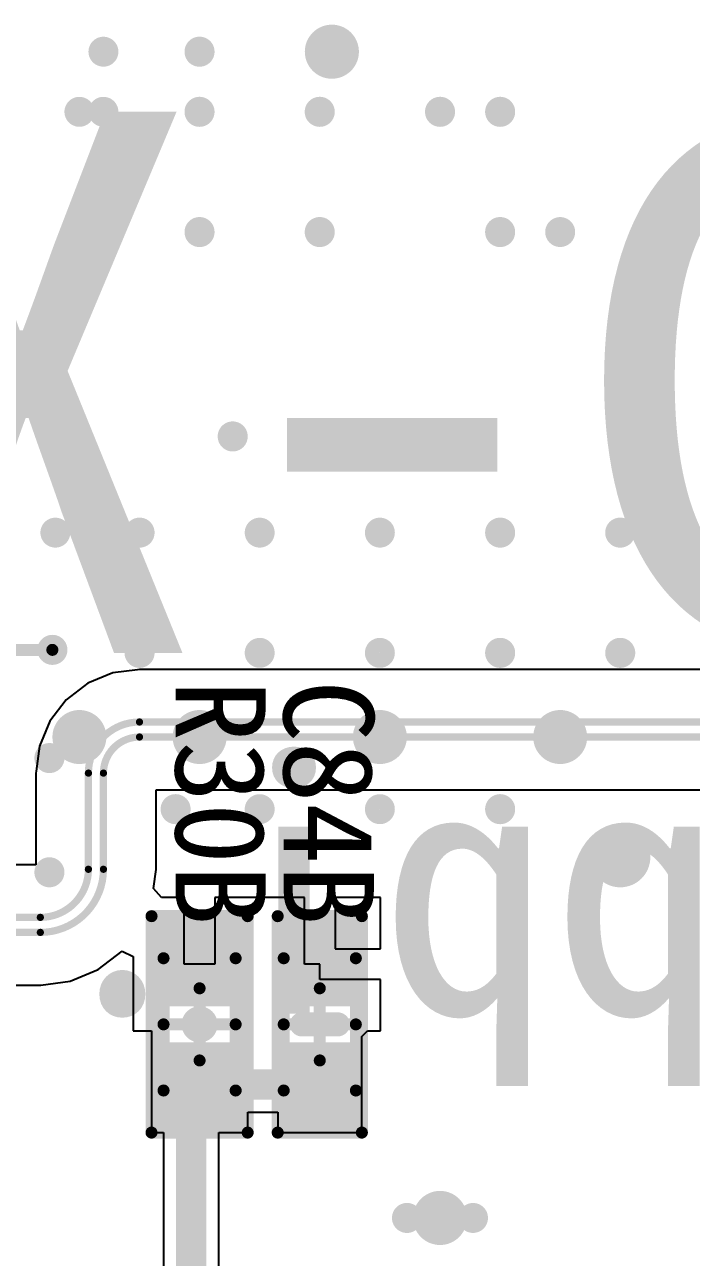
# Model space of a CAD drawing. Header units: millimetres. Extents: x 15 to 120, y 22 to 104.
# Drawn here: x 73.04 to 78.59, y 43.17 to 53.42 of the extents above; entities that cross this region are included whole.
import ezdxf

# ---------------------------------------------------------------- set-up
doc = ezdxf.new("R2010")
doc.units = ezdxf.units.MM
for name, color, linetype in [('BottomLayer', 5, 'Continuous'), ('BottomOverlay', 54, 'Continuous'), ('Mechanical13', 56, 'Continuous'), ('Mechanical15', 56, 'Continuous'), ('MultiLayer', 9, 'Continuous'), ('TopLayer', 1, 'Continuous'), ('TopOverlay', 2, 'Continuous'), ('TopPaste', 8, 'Continuous'), ('TopSolder', 216, 'Continuous')]:
    doc.layers.add(name, color=color, linetype=linetype)

msp = doc.modelspace()

# ---------------------------------------------------------------- linework, layer by layer
at = {"layer": 'BottomLayer'}
for points, const_width in [([(73.438, 52.7, 1), (73.562, 52.7, 1)], 0.125), ([(74.437, 52.7, 1), (74.562, 52.7, 1)], 0.125), ([(75.437, 52.7, 1), (75.562, 52.7, 1)], 0.125), ([(76.938, 52.7, 1), (77.063, 52.7, 1)], 0.125), ([(73.438, 51.7, 1), (73.562, 51.7, 1)], 0.125), ([(74.437, 51.7, 1), (74.562, 51.7, 1)], 0.125), ([(75.437, 51.7, 1), (75.562, 51.7, 1)], 0.125), ([(76.938, 51.7, 1), (77.063, 51.7, 1)], 0.125), ([(77.875, 46.5, 1), (78.125, 46.5, 1)], 0.25)]:
    msp.add_lwpolyline(points, format="xyb", close=True, dxfattribs=dict(at, const_width=const_width))
at = {"layer": 'Mechanical13', "const_width": 0.1}
for points in [[(74.2, 44.56), (74.2, 45.66)], [(74.2, 45.66), (74.8, 45.66)], [(74.8, 44.56), (74.8, 45.66)], [(75.2, 44.56), (75.2, 45.66)], [(75.2, 45.66), (75.8, 45.66)], [(75.8, 44.56), (75.8, 45.66)], [(74.2, 44.56), (74.8, 44.56)], [(75.2, 44.56), (75.8, 44.56)]]:
    msp.add_lwpolyline(points, dxfattribs=at)
at = {"layer": 'Mechanical13', "const_width": 0.05}
for points in [[(74.175, 45.66, 1), (74.225, 45.66, 1)], [(74.175, 45.66, 1), (74.225, 45.66, 1)], [(74.775, 45.66, 1), (74.825, 45.66, 1)], [(74.775, 45.66, 1), (74.825, 45.66, 1)], [(75.175, 45.66, 1), (75.225, 45.66, 1)], [(75.175, 45.66, 1), (75.225, 45.66, 1)], [(75.775, 45.66, 1), (75.825, 45.66, 1)], [(75.775, 45.66, 1), (75.825, 45.66, 1)], [(74.175, 44.56, 1), (74.225, 44.56, 1)], [(74.175, 44.56, 1), (74.225, 44.56, 1)], [(74.775, 44.56, 1), (74.825, 44.56, 1)], [(74.775, 44.56, 1), (74.825, 44.56, 1)], [(75.175, 44.56, 1), (75.225, 44.56, 1)], [(75.175, 44.56, 1), (75.225, 44.56, 1)], [(75.775, 44.56, 1), (75.825, 44.56, 1)], [(75.775, 44.56, 1), (75.825, 44.56, 1)]]:
    msp.add_lwpolyline(points, format="xyb", close=True, dxfattribs=at)
at = {"layer": 'Mechanical15', "const_width": 0.1}
for points in [[(74.1, 44.21), (74.1, 46.01)], [(74.1, 46.01), (74.9, 46.01)], [(74.9, 44.21), (74.9, 46.01)], [(75.15, 44.21), (75.15, 46.01)], [(75.15, 46.01), (75.85, 46.01)], [(75.85, 44.21), (75.85, 46.01)], [(74.5, 44.81), (74.5, 45.41)], [(75.5, 44.81), (75.5, 45.41)], [(74.2, 45.11), (74.8, 45.11)], [(75.2, 45.11), (75.8, 45.11)], [(74.1, 44.21), (74.9, 44.21)], [(75.15, 44.21), (75.85, 44.21)]]:
    msp.add_lwpolyline(points, dxfattribs=at)
at = {"layer": 'Mechanical15', "const_width": 0.05}
for points in [[(74.075, 46.01, 1), (74.125, 46.01, 1)], [(74.075, 46.01, 1), (74.125, 46.01, 1)], [(74.875, 46.01, 1), (74.925, 46.01, 1)], [(74.875, 46.01, 1), (74.925, 46.01, 1)], [(75.125, 46.01, 1), (75.175, 46.01, 1)], [(75.125, 46.01, 1), (75.175, 46.01, 1)], [(75.825, 46.01, 1), (75.875, 46.01, 1)], [(75.825, 46.01, 1), (75.875, 46.01, 1)], [(74.475, 45.41, 1), (74.525, 45.41, 1)], [(75.475, 45.41, 1), (75.525, 45.41, 1)], [(74.175, 45.11, 1), (74.225, 45.11, 1)], [(74.775, 45.11, 1), (74.825, 45.11, 1)], [(75.175, 45.11, 1), (75.225, 45.11, 1)], [(75.775, 45.11, 1), (75.825, 45.11, 1)], [(74.475, 44.81, 1), (74.525, 44.81, 1)], [(75.475, 44.81, 1), (75.525, 44.81, 1)], [(74.075, 44.21, 1), (74.125, 44.21, 1)], [(74.075, 44.21, 1), (74.125, 44.21, 1)], [(74.875, 44.21, 1), (74.925, 44.21, 1)], [(74.875, 44.21, 1), (74.925, 44.21, 1)], [(75.125, 44.21, 1), (75.175, 44.21, 1)], [(75.125, 44.21, 1), (75.175, 44.21, 1)], [(75.825, 44.21, 1), (75.875, 44.21, 1)], [(75.825, 44.21, 1), (75.875, 44.21, 1)]]:
    msp.add_lwpolyline(points, format="xyb", close=True, dxfattribs=at)
at = {"layer": 'MultiLayer'}
for points, const_width in [([(75.488, 53.2, 1), (75.713, 53.2, 1)], 0.225), ([(73.638, 53.2, 1), (73.762, 53.2, 1)], 0.125), ([(74.437, 53.2, 1), (74.562, 53.2, 1)], 0.125), ([(73.438, 52.7, 1), (73.562, 52.7, 1)], 0.125), ([(73.638, 52.7, 1), (73.762, 52.7, 1)], 0.125), ([(74.437, 52.7, 1), (74.562, 52.7, 1)], 0.125), ([(74.437, 52.7, 1), (74.562, 52.7, 1)], 0.125), ([(75.437, 52.7, 1), (75.562, 52.7, 1)], 0.125), ([(76.438, 52.7, 1), (76.563, 52.7, 1)], 0.125), ([(76.938, 52.7, 1), (77.063, 52.7, 1)], 0.125), ([(73.438, 51.7, 1), (73.562, 51.7, 1)], 0.125), ([(73.538, 51.7, 1), (73.662, 51.7, 1)], 0.125), ([(74.437, 51.7, 1), (74.562, 51.7, 1)], 0.125), ([(75.437, 51.7, 1), (75.562, 51.7, 1)], 0.125), ([(76.938, 51.7, 1), (77.063, 51.7, 1)], 0.125), ([(76.938, 51.7, 1), (77.063, 51.7, 1)], 0.125), ([(77.438, 51.7, 1), (77.562, 51.7, 1)], 0.125), ([(74.713, 50, 1), (74.838, 50, 1)], 0.125), ([(73.238, 49.2, 1), (73.362, 49.2, 1)], 0.125), ([(73.938, 49.2, 1), (74.063, 49.2, 1)], 0.125), ([(74.938, 49.2, 1), (75.062, 49.2, 1)], 0.125), ([(75.938, 49.2, 1), (76.062, 49.2, 1)], 0.125), ([(76.938, 49.2, 1), (77.063, 49.2, 1)], 0.125), ([(77.937, 49.2, 1), (78.062, 49.2, 1)], 0.125), ([(73.213, 48.225, 1), (73.338, 48.225, 1)], 0.125), ([(73.938, 48.2, 1), (74.063, 48.2, 1)], 0.125), ([(74.938, 48.2, 1), (75.062, 48.2, 1)], 0.125), ([(75.938, 48.2, 1), (76.062, 48.2, 1)], 0.125), ([(76.938, 48.2, 1), (77.063, 48.2, 1)], 0.125), ([(77.937, 48.2, 1), (78.062, 48.2, 1)], 0.125), ([(73.388, 47.5, 1), (73.612, 47.5, 1)], 0.225), ([(74.388, 47.5, 1), (74.612, 47.5, 1)], 0.225), ([(75.888, 47.5, 1), (76.112, 47.5, 1)], 0.225), ([(77.388, 47.5, 1), (77.612, 47.5, 1)], 0.225), ([(73.188, 47.325, 1), (73.313, 47.325, 1)], 0.125), ([(74.238, 46.9, 1), (74.363, 46.9, 1)], 0.125), ([(74.938, 46.9, 1), (75.062, 46.9, 1)], 0.125), ([(75.938, 46.9, 1), (76.062, 46.9, 1)], 0.125), ([(76.938, 46.9, 1), (77.063, 46.9, 1)], 0.125), ([(77.875, 46.5, 1), (78.125, 46.5, 1)], 0.25), ([(73.188, 46.375, 1), (73.313, 46.375, 1)], 0.125), ([(74.313, 45.775, 1), (74.437, 45.775, 1)], 0.125), ([(74.562, 45.775, 1), (74.688, 45.775, 1)], 0.125), ([(75.312, 45.775, 1), (75.437, 45.775, 1)], 0.125), ([(75.562, 45.775, 1), (75.687, 45.775, 1)], 0.125), ([(73.738, 45.4, 1), (73.862, 45.4, 1)], 0.125), ([(76.388, 43.5, 1), (76.613, 43.5, 1)], 0.225), ([(76.163, 43.5, 1), (76.288, 43.5, 1)], 0.125), ([(76.713, 43.5, 1), (76.837, 43.5, 1)], 0.125)]:
    msp.add_lwpolyline(points, format="xyb", close=True, dxfattribs=dict(at, const_width=const_width))
at = {"layer": 'TopLayer'}
for p, q in [((73.777, 48.033), (73.569, 47.947)), ((73.984, 48.06), (73.777, 48.033)), ((74, 48.063), (73.984, 48.06)), ((80.375, 48.063), (74, 48.063)), ((73.569, 47.947), (73.39, 47.81)), ((73.39, 47.81), (73.253, 47.631)), ((73.253, 47.631), (73.167, 47.423)), ((73.167, 47.423), (73.14, 47.216)), ((73.14, 47.216), (73.137, 47.2)), ((73.137, 47.2), (73.137, 46.438)), ((74.138, 46.4), (74.138, 47.062)), ((74.138, 47.062), (80.323, 47.062)), ((73.137, 46.438), (72.041, 46.438)), ((74.117, 46.239), (74.138, 46.397)), ((74.138, 46.397), (74.138, 46.4)), ((74.183, 46.164), (74.117, 46.239)), ((74.373, 46.164), (74.183, 46.164)), ((74.373, 45.61), (74.373, 46.164)), ((75.373, 46.164), (74.627, 46.164)), ((74.627, 46.164), (74.627, 45.61)), ((75.373, 45.61), (75.373, 46.164)), ((76.004, 46.164), (75.627, 46.164)), ((75.627, 46.164), (75.627, 45.737)), ((76.004, 45.737), (76.004, 46.164)), ((75.627, 45.737), (76.004, 45.737)), ((73.657, 45.566), (73.856, 45.719)), ((73.856, 45.719), (73.856, 45.719)), ((73.856, 45.719), (73.856, 45.719)), ((73.856, 45.719), (73.946, 45.675)), ((73.946, 45.675), (73.946, 45.056)), ((73.424, 45.47), (73.657, 45.566)), ((74.627, 45.61), (74.373, 45.61)), ((75.5, 45.61), (75.373, 45.61)), ((75.5, 45.483), (75.5, 45.61)), ((71.9, 45.437), (73.175, 45.437)), ((73.175, 45.437), (73.178, 45.437)), ((73.178, 45.437), (73.424, 45.47)), ((76.004, 45.483), (75.5, 45.483)), ((76.004, 45.056), (76.004, 45.483)), ((73.946, 45.056), (74.1, 45.056)), ((74.1, 45.056), (74.1, 45.056)), ((74.1, 45.056), (74.1, 45.01)), ((74.1, 45.01), (74.1, 44.985)), ((75.85, 45.01), (75.896, 45.056)), ((75.85, 44.985), (75.85, 45.01)), ((75.896, 45.056), (76.004, 45.056)), ((74.1, 44.985), (74.1, 44.985)), ((74.1, 44.985), (74.1, 44.985)), ((74.1, 44.985), (74.1, 44.21)), ((75.85, 44.21), (75.85, 44.985)), ((75.85, 44.985), (75.85, 44.985)), ((75.85, 44.985), (75.85, 44.985)), ((74.9, 44.21), (74.9, 44.381)), ((74.9, 44.381), (75.15, 44.381)), ((75.15, 44.381), (75.15, 44.21)), ((74.1, 44.21), (74.201, 44.21)), ((74.201, 44.21), (74.201, 43.047)), ((74.659, 43.047), (74.659, 44.21)), ((74.659, 44.21), (74.9, 44.21)), ((75.15, 44.21), (75.85, 44.21))]:
    msp.add_line(p, q, dxfattribs=at)
for points, const_width in [([(73.638, 53.2, 1), (73.762, 53.2, 1)], 0.125), ([(74.437, 53.2, 1), (74.562, 53.2, 1)], 0.125), ([(73.638, 52.7, 1), (73.762, 52.7, 1)], 0.125), ([(74.437, 52.7, 1), (74.562, 52.7, 1)], 0.125), ([(76.438, 52.7, 1), (76.563, 52.7, 1)], 0.125), ([(73.538, 51.7, 1), (73.662, 51.7, 1)], 0.125), ([(76.938, 51.7, 1), (77.063, 51.7, 1)], 0.125), ([(77.438, 51.7, 1), (77.562, 51.7, 1)], 0.125), ([(74.713, 50, 1), (74.838, 50, 1)], 0.125), ([(73.238, 49.2, 1), (73.362, 49.2, 1)], 0.125), ([(73.938, 49.2, 1), (74.063, 49.2, 1)], 0.125), ([(74.938, 49.2, 1), (75.062, 49.2, 1)], 0.125), ([(75.938, 49.2, 1), (76.062, 49.2, 1)], 0.125), ([(76.938, 49.2, 1), (77.063, 49.2, 1)], 0.125), ([(77.937, 49.2, 1), (78.062, 49.2, 1)], 0.125), ([(73.213, 48.225, 1), (73.338, 48.225, 1)], 0.125), ([(73.938, 48.2, 1), (74.063, 48.2, 1)], 0.125), ([(74.938, 48.2, 1), (75.062, 48.2, 1)], 0.125), ([(75.938, 48.2, 1), (76.062, 48.2, 1)], 0.125), ([(76.938, 48.2, 1), (77.063, 48.2, 1)], 0.125), ([(77.937, 48.2, 1), (78.062, 48.2, 1)], 0.125), ([(73.25, 48.225, 1), (73.3, 48.225, 1)], 0.05), ([(73.985, 47.625, 1), (74.015, 47.625, 1)], 0.03), ([(73.985, 47.625, 1), (74.015, 47.625, 1)], 0.03), ([(73.985, 47.5, 1), (74.015, 47.5, 1)], 0.03), ([(73.985, 47.5, 1), (74.015, 47.5, 1)], 0.03), ([(73.188, 47.325, 1), (73.313, 47.325, 1)], 0.125), ([(73.56, 47.2, 1), (73.59, 47.2, 1)], 0.03), ([(73.56, 47.2, 1), (73.59, 47.2, 1)], 0.03), ([(73.685, 47.2, 1), (73.715, 47.2, 1)], 0.03), ([(73.685, 47.2, 1), (73.715, 47.2, 1)], 0.03), ([(74.238, 46.9, 1), (74.363, 46.9, 1)], 0.125), ([(74.938, 46.9, 1), (75.062, 46.9, 1)], 0.125), ([(75.938, 46.9, 1), (76.062, 46.9, 1)], 0.125), ([(76.938, 46.9, 1), (77.063, 46.9, 1)], 0.125), ([(77.875, 46.5, 1), (78.125, 46.5, 1)], 0.25), ([(73.188, 46.375, 1), (73.313, 46.375, 1)], 0.125), ([(73.56, 46.4, 1), (73.59, 46.4, 1)], 0.03), ([(73.56, 46.4, 1), (73.59, 46.4, 1)], 0.03), ([(73.685, 46.4, 1), (73.715, 46.4, 1)], 0.03), ([(73.685, 46.4, 1), (73.715, 46.4, 1)], 0.03), ([(73.16, 46, 1), (73.19, 46, 1)], 0.03), ([(73.16, 46, 1), (73.19, 46, 1)], 0.03), ([(73.16, 45.875, 1), (73.19, 45.875, 1)], 0.03), ([(73.16, 45.875, 1), (73.19, 45.875, 1)], 0.03), ([(74.313, 45.775, 1), (74.437, 45.775, 1)], 0.125), ([(74.562, 45.775, 1), (74.688, 45.775, 1)], 0.125), ([(75.312, 45.775, 1), (75.437, 45.775, 1)], 0.125), ([(75.562, 45.775, 1), (75.687, 45.775, 1)], 0.125), ([(73.738, 45.4, 1), (73.862, 45.4, 1)], 0.125), ([(74.437, 44.61, 1), (74.562, 44.61, 1)], 0.125), ([(74.437, 44.61, 1), (74.562, 44.61, 1)], 0.125), ([(75.437, 44.61, 1), (75.562, 44.61, 1)], 0.125), ([(74.368, 44.54, 1), (74.493, 44.54, 1)], 0.125), ([(74.368, 44.54, 1), (74.493, 44.54, 1)], 0.125)]:
    msp.add_lwpolyline(points, format="xyb", close=True, dxfattribs=dict(at, const_width=const_width))
for points, const_width in [([(72.1, 48.225), (73.275, 48.225)], 0.1), ([(74, 47.625), (80.375, 47.625)], 0.06), ([(74, 47.5), (80.323, 47.5)], 0.06), ([(73.575, 46.4), (73.575, 47.2)], 0.06), ([(73.7, 46.4), (73.7, 47.2)], 0.06), ([(71.9, 46), (73.175, 46)], 0.06), ([(71.9, 45.875), (73.175, 45.875)], 0.06), ([(74.43, 44.54), (74.5, 44.61)], 0.25), ([(74.5, 44.61), (75.5, 44.61)], 0.25), ([(74.43, 41.06), (74.43, 44.54)], 0.25)]:
    msp.add_lwpolyline(points, dxfattribs=dict(at, const_width=const_width))
at = {"layer": 'TopLayer', "const_width": 0.06}
for points in [[(73.575, 47.2, -0.414214), (74, 47.625)], [(73.7, 47.2, -0.414214), (74, 47.5)], [(73.7, 46.4, -0.414214), (73.175, 45.875)], [(73.575, 46.4, -0.414214), (73.175, 46)]]:
    msp.add_lwpolyline(points, format="xyb", dxfattribs=at)
at = {"layer": 'TopLayer'}
for points in [[(74.2, 45.31), (74.8, 45.31), (74.2, 45.91), (74.8, 45.91)], [(75.25, 45.31), (75.75, 45.31), (75.25, 45.91), (75.75, 45.91)], [(74.2, 44.31), (74.8, 44.31), (74.2, 44.91), (74.8, 44.91)], [(75.25, 44.31), (75.75, 44.31), (75.25, 44.91), (75.75, 44.91)]]:
    msp.add_solid(points, dxfattribs=at)
at = {"layer": 'TopOverlay'}
for points, const_width in [([(74.55, 45.11, 1), (74.45, 45.11, 1)], 0.2), ([(74.4, 45.11, 1), (74.5, 45.11, 1)], 0.1), ([(74.5, 45.11, 1), (74.6, 45.11, 1)], 0.1), ([(75.3, 45.11, 1), (75.4, 45.11, 1)], 0.1), ([(75.6, 45.11, 1), (75.7, 45.11, 1)], 0.1)]:
    msp.add_lwpolyline(points, format="xyb", close=True, dxfattribs=dict(at, const_width=const_width))
at = {"layer": 'TopOverlay', "const_width": 0.2}
msp.add_lwpolyline([(75.35, 45.11), (75.65, 45.11)], dxfattribs=at)
at = {"layer": 'TopPaste'}
for points in [[(74.2, 45.31), (74.8, 45.31), (74.2, 45.91), (74.8, 45.91)], [(74.2, 45.31), (74.8, 45.31), (74.2, 45.91), (74.8, 45.91)], [(75.25, 45.31), (75.75, 45.31), (75.25, 45.91), (75.75, 45.91)], [(75.25, 45.31), (75.75, 45.31), (75.25, 45.91), (75.75, 45.91)], [(74.2, 44.31), (74.8, 44.31), (74.2, 44.91), (74.8, 44.91)], [(74.2, 44.31), (74.8, 44.31), (74.2, 44.91), (74.8, 44.91)], [(75.25, 44.31), (75.75, 44.31), (75.25, 44.91), (75.75, 44.91)], [(75.25, 44.31), (75.75, 44.31), (75.25, 44.91), (75.75, 44.91)]]:
    msp.add_solid(points, dxfattribs=at)
at = {"layer": 'TopSolder'}
for points in [[(74.15, 45.26), (74.85, 45.26), (74.15, 45.96), (74.85, 45.96)], [(74.15, 45.26), (74.85, 45.26), (74.15, 45.96), (74.85, 45.96)], [(75.2, 45.26), (75.8, 45.26), (75.2, 45.96), (75.8, 45.96)], [(75.2, 45.26), (75.8, 45.26), (75.2, 45.96), (75.8, 45.96)], [(74.15, 44.26), (74.85, 44.26), (74.15, 44.96), (74.85, 44.96)], [(74.15, 44.26), (74.85, 44.26), (74.15, 44.96), (74.85, 44.96)], [(75.2, 44.26), (75.8, 44.26), (75.2, 44.96), (75.8, 44.96)], [(75.2, 44.26), (75.8, 44.26), (75.2, 44.96), (75.8, 44.96)]]:
    msp.add_solid(points, dxfattribs=at)

# ---------------------------------------------------------------- texts
at = {"layer": 'BottomOverlay', "text_generation_flag": 2}
for s, height, p in [('ODROID-XU', 4.5, (96, 48.2)), ('Design by ruppi.kim@hardkernel.com', 2.1, (96, 45.2))]:
    msp.add_text(s, height=height, dxfattribs=at).set_placement(p)
at = {"layer": 'TopOverlay'}
for s, p in [('R30B', (74.3, 47.973)), ('C84B', (75.2, 47.973))]:
    msp.add_text(s, height=0.75, rotation=270, dxfattribs=at).set_placement(p)

doc.saveas('drawing.dxf')
